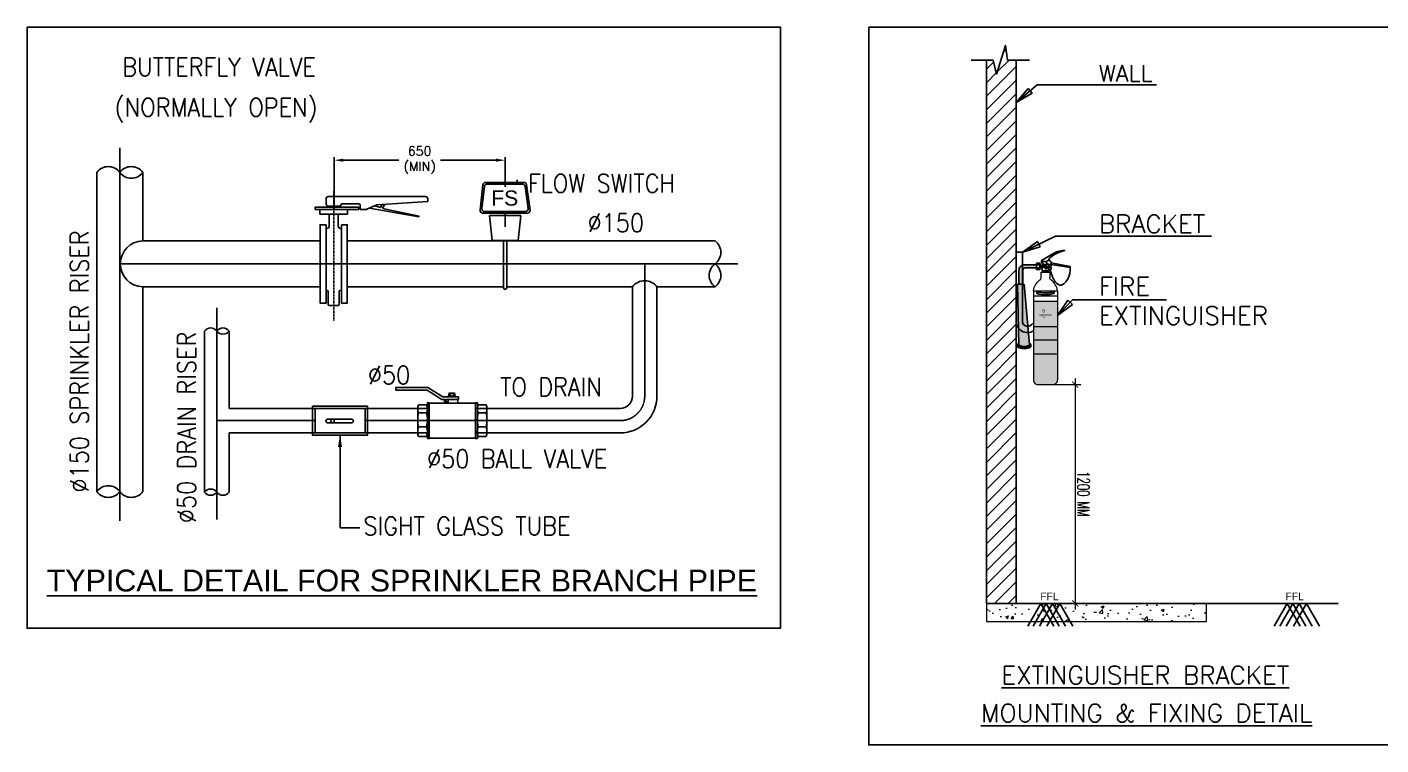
# Model space of a CAD drawing. Header units: millimetres. Extents: x 1706 to 249912, y -487248 to 27192.
# Drawn here: x 139212 to 161403, y -23114 to -11357 of the extents above; entities that cross this region are included whole.
import ezdxf

# ---------------------------------------------------------------- set-up
doc = ezdxf.new("R2010")
doc.units = ezdxf.units.MM
for name, pattern in [('CENTER2', [1.125, 0.75, -0.125, 0.125, -0.125]), ('CONTINULUS', [0]), ('DASHED2', [0.375, 0.25, -0.125]), ('HIDDEN', [0.375, 0.25, -0.125])]:
    doc.linetypes.add(name, pattern=pattern)
doc.layers.get('0').update_dxf_attribs({"color": 251})
doc.layers.get('Defpoints').update_dxf_attribs({"color": 251})
for name, color, linetype, lineweight in [('A-ANNO-DIM', 251, 'DASHED2', 18), ('MCD-FIRE-TEXT-1', 7, 'Continuous', 25), ('McD-HVAC-SA DUCT', 251, 'Continuous', 18)]:
    doc.layers.add(name, color=color, linetype=linetype, lineweight=lineweight)
for name, color, linetype in [('Center', 8, 'CENTER2'), ('CTC_TEXT', 7, 'Continuous'), ('fa detailing', 7, 'Continuous'), ('Firepro-dim', 7, 'Continuous'), ('FP-ALARM DIMENSION', 4, 'Continuous'), ('FP-DETECTION', 6, 'Continuous'), ('LEGEND', 1, 'Continuous'), ('M-VIEW', 6, 'Continuous'), ('McD-PHE-TEXT', 251, 'Continuous'), ('PHE-MULTI SENSOR DETECTOR (ABOVE', 3, 'Continuous'), ('tsi dia', 7, 'Continuous')]:
    doc.layers.add(name, color=color, linetype=linetype)
doc.styles.add('Arial', font='arial.ttf', dxfattribs={"height": 300})
doc.styles.add('DIM1', font='Romans.shx', dxfattribs={"width": 0.6})
doc.styles.add('Fire Text', font='romans.shx', dxfattribs={"width": 0.7, "height": 10})
doc.styles.add('FP-Text', font='arial.ttf', dxfattribs={"width": 0.9})
doc.styles.add('M-ELE DIM', font='isocp.shx')
doc.styles.add('romand', font='romand.shx')
doc.styles.add('RomanS', font='romans__.ttf', dxfattribs={"height": 300})
doc.styles.add('TXT', font='romans.shx', dxfattribs={"width": 0.8, "height": 150})
doc.dimstyles.new('1-100', dxfattribs={"dimscale": 100, "dimtxt": 2, "dimasz": 1, "dimexe": 1, "dimexo": 0, "dimgap": 0.25, "dimtad": 1, "dimdec": 0, "dimzin": 0, "dimdsep": 46, "dimtxsty": 'DIM1', "dimblk": 'ARCHTICK', "dimcen": 0, "dimdle": 1, "dimclrd": 8, "dimclre": 8, "dimclrt": 256, "dimadec": 0, "dimazin": 0, "dimtfac": 0.5, "dimtdec": 0, "dimtix": 1, "dimtofl": 0, "dimtmove": 1, "dimatfit": 3, "dimfxl": 1, "dimtolj": 1, "dimtzin": 0, "dimlwd": -1, "dimlwe": -1, "dimarcsym": 0})
doc.dimstyles.new('DIM 200', dxfattribs={"dimtxt": 150, "dimasz": 150, "dimexe": 50, "dimexo": 75, "dimgap": 75, "dimtad": 1, "dimdec": 0, "dimrnd": 5, "dimdsep": 46, "dimtxsty": 'romand', "dimcen": 0, "dimclrd": 7, "dimclre": 7, "dimclrt": 7, "dimadec": 0, "dimazin": 0, "dimtfac": 1, "dimtdec": 0, "dimtmove": 2, "dimatfit": 3, "dimfxl": 1, "dimtolj": 1, "dimtzin": 0, "dimarcsym": 0})
doc.dimstyles.new('FIRE - DIMENTION', dxfattribs={"dimscale": 150, "dimtxt": 300, "dimasz": 2, "dimexe": 0, "dimexo": 1, "dimgap": 0, "dimtad": 1, "dimdec": 0, "dimrnd": 5, "dimzin": 3, "dimdsep": 46, "dimtxsty": 'RomanS', "dimblk": 'CLOSEDBLANK', "dimcen": 0, "dimdle": 60, "dimclrd": 135, "dimclre": 135, "dimclrt": 7, "dimadec": 0, "dimazin": 0, "dimtfac": 0.0125, "dimtdec": 0, "dimtix": 1, "dimtmove": 2, "dimatfit": 3, "dimldrblk": 'CLOSEDBLANK', "dimfxl": 1, "dimtolj": 1, "dimtzin": 3, "dimlwd": -1, "dimarcsym": 1})
doc.dimstyles.new('McD-ELE-100', dxfattribs={"dimscale": 100, "dimtxt": 2.5, "dimasz": 2, "dimexe": 1, "dimexo": 1, "dimgap": 2.5, "dimtad": 0, "dimtih": 1, "dimtoh": 1, "dimdec": 0, "dimrnd": 5, "dimzin": 0, "dimdsep": 46, "dimtxsty": 'M-ELE DIM', "dimcen": 1, "dimclre": 9, "dimclrt": 256, "dimadec": 0, "dimazin": 0, "dimtfac": 1, "dimtdec": 0, "dimtofl": 0, "dimtmove": 0, "dimatfit": 3, "dimfxl": 1, "dimtolj": 1, "dimtzin": 0, "dimarcsym": 0})

# ---------------------------------------------------------------- blocks, each defined once
blk = doc.blocks.new('_ArchTick')
at = {"color": 0, "linetype": 'ByBlock', "const_width": 0.15}
blk.add_lwpolyline([(-0.5, -0.5), (0.5, 0.5)], dxfattribs=at)
blk = doc.blocks.new('*D82')
at = {"layer": 'Defpoints', "color": 0, "transparency": 16777216}
for p in [(155809, -17213), (155805, -20797), (156393, -20797)]:
    blk.add_point(p, dxfattribs=at)
at = {"layer": 'McD-HVAC-SA DUCT', "color": 8, "linetype": 'HIDDEN', "transparency": 16777216}
for p, q in [((155809, -17213), (156492, -17213)), ((155805, -20797), (156493, -20797))]:
    blk.add_line(p, q, dxfattribs=at)
at = {"layer": 'McD-HVAC-SA DUCT', "color": 8, "transparency": 16777216}
blk.add_line((156392, -17113), (156393, -20897), dxfattribs=at)
at = {"layer": 'McD-HVAC-SA DUCT', "color": 8, "transparency": 16777216, "xscale": 100, "yscale": 100, "zscale": 100}
for p, rotation in [((156392, -17213), 90.0013328473837), ((156393, -20797), 270.0013328473837)]:
    blk.add_blockref('_ArchTick', p, dxfattribs=dict(at, rotation=rotation))
at = {"layer": 'McD-HVAC-SA DUCT', "transparency": 16777216, "insert": (156527, -19005), "char_height": 200, "attachment_point": 5, "rotation": 270.0013, "style": 'DIM1'}
blk.add_mtext('\\A1;1200 MM', dxfattribs=at)
blk = doc.blocks.new('_ClosedBlank')
at = {"color": 0, "linetype": 'ByBlock', "lineweight": -2}
for p, q in [((-1, 0.167), (0, 0)), ((-1, 0.167), (-1, -0.167)), ((0, 0), (-1, -0.167))]:
    blk.add_line(p, q, dxfattribs=at)
blk = doc.blocks.new('*D98')
at = {"layer": 'Defpoints', "color": 0, "transparency": 16777216}
for p in [(147048, -13537), (147048, -14046), (144245, -14437)]:
    blk.add_point(p, dxfattribs=at)
at = {"layer": 'Firepro-dim', "color": 7, "lineweight": -2, "transparency": 16777216}
for p, q in [((144245, -14362), (144245, -13487)), ((147048, -13971), (147048, -13487)), ((144395, -13537), (145304, -13537)), ((146898, -13537), (145989, -13537))]:
    blk.add_line(p, q, dxfattribs=at)
at = {"layer": 'Firepro-dim', "color": 7, "transparency": 16777216}
for points in [[(144395, -13512), (144395, -13562), (144245, -13537)], [(146898, -13562), (146898, -13512), (147048, -13537)]]:
    blk.add_solid(points, dxfattribs=at)
at = {"layer": 'Firepro-dim', "color": 7, "transparency": 16777216, "insert": (145646, -13537), "char_height": 150, "attachment_point": 5, "style": 'romand'}
blk.add_mtext('\\A1;{\\C5;650\\P(MIN)}', dxfattribs=at)
blk = doc.blocks.new('A$C00FE572E')
at = {"color": 1, "linetype": 'Continuous', "lineweight": -3}
for p, q in [((-693, 449), (-693, 496)), ((-679, 500), (-598, 500)), ((-666, 449), (-666, 496)), ((-611, 449), (-611, 496)), ((-584, 449), (-584, 496)), ((-1101, 285), (-1244, 285)), ((-679, 445), (-598, 445)), ((-159, 285), (-16, 285)), ((-1260, -166), (-1260, 198)), ((-1101, 142), (-1244, 142)), ((-1085, -166), (-1085, 198)), ((-175, -166), (-175, 198)), ((-159, 142), (-16, 142)), ((0, -166), (0, 198)), ((-1101, -111), (-1244, -111)), ((-159, -111), (-16, -111)), ((-1101, -288), (-1244, -288)), ((-159, -288), (-16, -288))]:
    blk.add_line(p, q, dxfattribs=at)
at = {"color": 1, "lineweight": -3}
for points in [[(-517, 387), (-517, 432), (-806, 432), (-1077, 600), (-1660, 600), (-1660, 555), (-1090, 555), (-819, 387), (-770, 387), (-770, 344), (-706, 344), (-706, 344), (-706, 387), (-517, 387)], [(-747, 344), (-747, 315), (-530, 315), (-530, 387), (-665, 387)]]:
    blk.add_lwpolyline(points, dxfattribs=at)
for points in [[(-1085, -327), (-1049, -327), (-1049, 324), (-1085, 324)], [(-1049, -318), (-211, -318), (-211, 315), (-1049, 315)], [(-175, -327), (-211, -327), (-211, 324), (-175, 324)]]:
    blk.add_lwpolyline(points, close=True, dxfattribs=at)
at = {"color": 1, "linetype": 'Continuous', "lineweight": -3}
blk.add_lwpolyline([(-704, 431), (-573, 431), (-573, 445), (-704, 445)], close=True, dxfattribs=at)
for centre, radius, start, end in [((-679, 475), 25.1, 57.1328, 122.8672), ((-639, 406), 94.5, 73.2213, 106.7787), ((-598, 475), 25.1, 57.1328, 122.8672), ((-1097, 214), 163, 154.1703, 205.8297), ((-1248, 214), 163, 334.1703, 25.8297), ((-679, 470), 25.1, 237.1328, 302.8672), ((-639, 540), 94.5, 253.2213, 286.7787), ((-598, 470), 25.1, 237.1328, 302.8672), ((-12, 214), 163, 154.1703, 205.8297), ((-163, 214), 163, 334.1703, 25.8297), ((-761, 16), 499, 165.2978, 194.7022), ((-1583, 16), 499, 345.2978, 14.7022), ((323, 16), 499, 165.2978, 194.7022), ((-499, 16), 499, 345.2978, 14.7022), ((-1011, -199), 249, 159.1168, 200.8832), ((-1333, -199), 249, 339.1168, 20.8832), ((73, -199), 249, 159.1168, 200.8832), ((-249, -199), 249, 339.1168, 20.8832)]:
    blk.add_arc(centre, radius, start, end, dxfattribs=at)
at = {"layer": 'Center', "color": 1, "lineweight": -3}
blk.add_lwpolyline([(-665, 387), (-747, 387), (-747, 346)], dxfattribs=at)

msp = doc.modelspace()

# ---------------------------------------------------------------- hatches: boundary and pattern name
at = {"layer": 'A-ANNO-DIM', "linetype": 'CONTINULUS'}
h = msp.add_hatch(color=10, dxfattribs=at)
h.dxf.hatch_style = 1
h.paths.add_polyline_path([(156100.213, -16259.167), (156100.203, -15847.795), (155708.179, -15847.804), (155708.189, -16259.176)])
h.paths.add_polyline_path([(155835.7, -16061.025), (155968.021, -16061.022), (155968.018, -15955.786), (155835.698, -15955.789)], flags=24)
h = msp.add_hatch(color=10, dxfattribs=at)
h.dxf.hatch_style = 1
h.paths.add_polyline_path([(155708.189, -16259.176), (155708.194, -16477.674), (156100.218, -16477.665), (156100.213, -16259.167)])
h = msp.add_hatch(color=10, dxfattribs=at)
h.dxf.hatch_style = 1
h.paths.add_polyline_path([(156100.223, -16708.712), (156100.218, -16477.665), (155708.194, -16477.674), (155708.199, -16708.721)])
h = msp.add_hatch(color=10, dxfattribs=at)
h.dxf.hatch_style = 1
h.paths.add_polyline_path([(156100.223, -16708.712), (155708.199, -16708.721), (155708.209, -17121.98, 0.334961051), (155762.879, -17213.432), (156045.567, -17213.425, 0.334961051), (156100.233, -17121.971)])
at = {"layer": 'fa detailing'}
h = msp.add_hatch(dxfattribs=at)
h.set_pattern_fill('ANSI31', color=8, scale=1256.310815, angle=0.0013328, style=0)
h.set_pattern_definition([(45.001333, (745040.37, 1709642.45), (-111.04582, 111.040654), [])])
h.paths.add_polyline_path([(155423.057, -11896.224), (155283.978, -11896.227), (155247.121, -11655.456), (155102.36, -12126.266), (155049.71, -11896.232), (154936.389, -11896.235), (154936.596, -20796.714), (155423.264, -20796.703)])
h = msp.add_hatch(color=9, dxfattribs=at)
h.paths.add_polyline_path([(155525.532, -15255.298, 0.3197413), (155470.281, -15340.921), (155470.286, -15565.343), (155525.54, -15565.342)])
h.paths.add_polyline_path([(155757.372, -15249.068), (155558.423, -15249.073, 0.096173131), (155525.532, -15255.298), (155525.54, -15565.342), (155533.213, -15565.341), (155533.208, -15340.919, -0.414213562), (155571.897, -15302.229), (155757.373, -15302.225)])
h = msp.add_hatch(color=9, dxfattribs=at)
h.paths.add_polyline_path([(155525.54, -15565.342), (155470.286, -15565.343), (155458.731, -15565.343, 0.419240871), (155448.683, -15575.566), (155460.836, -16283.844, 0.255799595), (155626.433, -16359.491), (155617.122, -16259.068, -0.429053343), (155525.554, -16172.006)])
h.paths.add_polyline_path([(155553.648, -15574.464, 0.387393699), (155543.64, -15565.341), (155525.54, -15565.342), (155525.554, -16172.006, 0.429053343), (155617.122, -16259.068)], flags=17)
h.paths.add_polyline_path([(155626.433, -16359.491, -0.255799595), (155460.836, -16283.844), (155465.631, -16563.336, 0.28131599), (155645.333, -16563.331)])
h = msp.add_hatch(color=9, dxfattribs=at)
h.dxf.hatch_style = 1
h.paths.add_polyline_path([(156044.71, -15685.459, -0.167799351), (155763.665, -15686.239), (155763.666, -15719.746, 0.152652714), (156044.711, -15719.04)])
h = msp.add_hatch(color=9, dxfattribs=at)
h.paths.add_polyline_path([(155664.579, -16594.83), (155664.577, -16549.68, -0.356822478), (155446.386, -16549.685), (155446.387, -16594.835, 0.28131599)])
h.paths.add_polyline_path([(155465.323, -16545.351, 0.110170568), (155446.386, -16549.685, 0.034268991), (155465.631, -16563.336)])
h.paths.add_polyline_path([(155664.577, -16549.68, 0.121371819), (155643.668, -16545.379), (155645.333, -16563.331, 0.034268991)])
at = {"layer": 'LEGEND', "lineweight": 5}
h = msp.add_hatch(dxfattribs=at)
h.set_pattern_fill('AR-CONC', color=8, scale=68.659367, angle=0.0013326, style=0)
h.set_pattern_definition([(50.00133, (268334.7, -58364.26), (492.4673, -43.0738), [51.4945, -566.4398]), (355.00133, (268334.7, -58364.26), (-95.2778, 516.4481), [41.1956, -453.1518]), (100.45273, (268375.75, -58367.85), (397.1899, 473.374), [43.7636, -481.3997]), (46.18553, (268334.7, -58226.94), (732.7636, -113.6273), [77.242, -849.6597]), (96.6369, (268395.8, -58236.4), (641.718, 668.838), [65.6454, -722.0995]), (351.1855, (268334.7, -58226.9), (641.7174, 668.8386), [61.7934, -679.7277]), (21.00133, (268403.37, -58261.27), (409.839, -276.426), [51.4945, -566.4398]), (326.00133, (268403.37, -58261.27), (167.0472, 497.8873), [41.1956, -453.1518]), (71.45273, (268437.53, -58284.3), (576.8864, 221.4608), [43.7636, -481.3997]), (37.50133, (268334.72, -58364.26), (8.34356, 228.563), [0, -447.6591, 0, -460.01776, 0, -454.8683]), (7.50133, (268334.72, -58364.26), (180.6156, 270.8048), [0, -262.2788, 0, -437.36017, 0, -173.3649]), (327.50133, (268181.6, -58364.26), (366.51947, -15.4775), [0, -171.6484, 0, -535.54306, 0, -710.62445]), (317.50133, (268112.95, -58364.26), (400.4103, 68.7408), [0, -223.1429, 0, -355.6555, 0, -504.6463])])
h.paths.add_polyline_path([(158546.046, -20796.63), (154936.596, -20796.714), (154936.603, -21092.233), (158546.053, -21092.149)])

# ---------------------------------------------------------------- linework, layer by layer
at = {"color": 3}
for p, q in [((140354.881, -18964.718), (140354.881, -13737.445)), ((141108.548, -14857.962), (141108.548, -13737.445)), ((141108.548, -14857.962), (144015.854, -14857.962)), ((144460.856, -14857.962), (150488.159, -14857.962)), ((141108.548, -15611.629), (144015.854, -15611.629)), ((141108.548, -18964.718), (141108.548, -15611.629)), ((144460.856, -15611.629), (147021.523, -15611.629)), ((147075.043, -15611.629), (149134.768, -15611.629)), ((149536.714, -15611.629), (150488.159, -15611.629))]:
    msp.add_line(p, q, dxfattribs=at)
at = {"color": 3, "ltscale": 0.5}
for p, q in [((144112.271, -14251.754), (144112.271, -14171.246)), ((144149.355, -14134.163), (145742.467, -14134.163)), ((145779.55, -14171.246), (145779.55, -14214.67)), ((143931.555, -14307.379), (144649.981, -14307.379)), ((143931.555, -14307.379), (143931.555, -14344.462)), ((143931.555, -14344.462), (144649.981, -14344.462)), ((144012.204, -14418.629), (144012.204, -14344.462)), ((144012.204, -14418.629), (144464.506, -14418.629)), ((144149.355, -14288.837), (144327.355, -14288.837)), ((144164.797, -14418.629), (144164.797, -14616.628)), ((144311.913, -14418.629), (144311.913, -14616.628)), ((144364.439, -14251.754), (144652.19, -14251.754)), ((144464.506, -14418.629), (144464.506, -14344.462)), ((144649.981, -14307.379), (144649.981, -14344.462)), ((144670.732, -14270.295), (144670.732, -14342.747)), ((144670.732, -14342.747), (144775.463, -14342.747)), ((144782.841, -14341.215), (144946.159, -14270.381)), ((144825.057, -14322.905), (145635.761, -14465.243)), ((144912.46, -14284.996), (145004.207, -14313.364)), ((144952.678, -14268.869), (145779.55, -14214.67)), ((145004.207, -14313.364), (145033.311, -14265.133)), ((145038.046, -14323.828), (145074.588, -14263.22)), ((145038.046, -14323.828), (145065.998, -14332.471)), ((145065.998, -14332.471), (145636.155, -14454.76)), ((145636.155, -14454.76), (145635.761, -14465.243)), ((144112.271, -14653.711), (144127.713, -14653.711)), ((144364.439, -14653.711), (144348.997, -14653.711)), ((144130.813, -15668.672), (144112.271, -15668.672)), ((144149.355, -15687.214), (144149.355, -15900.576)), ((144327.355, -15687.214), (144327.355, -15900.576)), ((144345.897, -15668.672), (144364.439, -15668.672)), ((144308.814, -15919.117), (144167.896, -15919.117))]:
    msp.add_line(p, q, dxfattribs=at)
at = {"color": 6}
for p, q in [((146791.687, -14442.576), (146834.377, -14852.3)), ((146791.687, -14442.576), (147303.964, -14442.576)), ((147303.964, -14442.576), (147261.274, -14852.3)), ((146834.377, -14852.3), (147261.274, -14852.3)), ((147021.523, -14852.121), (147021.523, -15629.811)), ((147075.043, -14852.121), (147075.043, -15629.811))]:
    msp.add_line(p, q, dxfattribs=at)
at = {"color": 5}
for p, q in [((149134.768, -15611.629), (149134.768, -17400.741)), ((149536.714, -15611.629), (149536.714, -17425.106)), ((142522.938, -17601.714), (143931.532, -17601.714)), ((144751.852, -17601.714), (145805.562, -17601.714)), ((146559.656, -17601.714), (148933.795, -17601.714)), ((142522.938, -18003.66), (143931.532, -18003.66)), ((144751.07, -18003.66), (145805.562, -18003.66)), ((146559.656, -18003.66), (148946.627, -18003.66))]:
    msp.add_line(p, q, dxfattribs=at)
at = {"color": 7, "elevation": 0}
msp.add_lwpolyline([(139212.047, -11356.864), (151559.239, -11356.864), (151559.239, -21204.557), (139212.047, -21204.557)], close=True, dxfattribs=at)
at = {"color": 6}
for points in [[(146727.464, -13901.452), (147355.419, -13901.452, -0.374755473), (147399.822, -13940.169), (147456.746, -14354.383, -0.454804174), (147412.343, -14405.305), (146681.925, -14405.305, -0.446661903), (146637.374, -14355.587), (146682.913, -13941.373, -0.382493032)], [(146751.562, -13928.344), (147331.971, -13928.344, -0.374755473), (147376.373, -13967.061), (147425.906, -14327.491, -0.454804174), (147381.503, -14378.413), (146711.935, -14378.413, -0.446661903), (146667.384, -14328.695), (146707.01, -13968.265, -0.382493032)]]:
    msp.add_lwpolyline(points, format="xyb", close=True, dxfattribs=at)
at = {"color": 1, "const_width": 26.892}
msp.add_lwpolyline([(147247.58, -13901.452), (147247.58, -13855.006)], dxfattribs=at)
at = {"color": 6, "const_width": 26.892}
msp.add_lwpolyline([(147047.826, -14405.305), (147047.826, -14629.804)], dxfattribs=at)
at = {"color": 3, "ltscale": 0.5}
for points in [[(144112.271, -14593.12), (144112.271, -15876.471), (144015.854, -15876.471), (144015.854, -14593.12), (144112.271, -14593.12)], [(144364.439, -14593.12), (144364.439, -15876.471), (144460.856, -15876.471), (144460.856, -14593.12), (144364.439, -14593.12)]]:
    msp.add_lwpolyline(points, dxfattribs=at)
at = {"color": 5}
for points in [[(142120.993, -16335.889), (142120.993, -18327.809)], [(142522.938, -16335.889), (142522.938, -17601.714)], [(142522.938, -18003.66), (142522.938, -18327.809)], [(142120.993, -18327.809), (142120.993, -18974.706)], [(142522.938, -18327.809), (142522.938, -18974.706)]]:
    msp.add_lwpolyline(points, dxfattribs=at)
at = {"color": 3}
for centre, radius, start, end in [((140543.298, -13875.096), 233.342, 36.1505001, 143.8494999), ((140920.131, -13875.096), 233.342, 36.1505001, 143.8494999), ((140920.131, -13599.795), 233.342, 216.1505001, 323.8494999), ((141116.441, -15234.796), 376.916, 91.1998517, 268.8001483), ((150350.508, -15046.379), 233.342, 306.1505002, 53.8494998), ((150625.809, -15423.213), 233.342, 126.1505002, 233.8494998), ((150350.508, -15423.213), 233.342, 306.1505002, 53.8494998), ((140543.298, -19102.368), 233.342, 36.1505001, 143.8494999), ((140543.298, -18827.067), 233.342, 216.1505001, 323.8494999), ((140920.131, -18827.067), 233.342, 216.1505001, 323.8494999)]:
    msp.add_arc(centre, radius, start, end, dxfattribs=at)
at = {"color": 3, "ltscale": 0.5}
for centre, radius, start, end in [((144149.355, -14171.246), 37.083, 90, 180), ((144149.355, -14251.754), 37.083, 180, 270), ((144327.355, -14251.754), 37.083, 270, 0), ((144652.19, -14270.295), 18.542, 0, 90), ((144775.463, -14324.205), 18.542, 270, 293.4475709), ((144953.537, -14287.391), 18.542, 92.6533748, 113.4475709), ((144127.713, -14616.628), 37.083, 270, 0), ((144348.997, -14616.628), 37.083, 180, 270), ((144130.813, -15687.214), 18.542, 0, 90), ((144345.897, -15687.214), 18.542, 90, 180), ((144167.896, -15900.576), 18.542, 180, 270), ((144308.814, -15900.576), 18.542, 270, 0)]:
    msp.add_arc(centre, radius, start, end, dxfattribs=at)
at = {"color": 3, "ltscale": 0.2}
msp.add_arc((145742.467, -14171.246), 37.083, 0, 90, dxfattribs=at)
at = {"color": 5}
for centre, radius, start, end in [((149335.741, -15761.808), 250.886, 36.769167, 143.230833), ((142221.479, -16409.301), 124.446, 36.1505001, 143.8494999), ((142422.452, -16409.301), 124.446, 36.1505001, 143.8494999), ((142422.452, -16262.477), 124.446, 216.1505001, 323.8494999), ((148933.795, -17400.741), 200.973, 270, 0), ((148933.795, -17400.741), 602.919, 270, 0), ((142221.479, -19048.117), 124.446, 36.1505001, 143.8494999), ((142221.479, -18901.294), 124.446, 216.1505001, 323.8494999), ((142422.452, -18901.294), 124.446, 216.1505001, 323.8494999)]:
    msp.add_arc(centre, radius, start, end, dxfattribs=at)
msp.add_arc((147048.283, -15625.362), 27.127, 189.4404785, 350.5595215)
at = {"layer": 'A-ANNO-DIM', "color": 10, "linetype": 'CONTINULUS', "elevation": 217322.875}
for points in [[(155708.175, -15676.141, -0.210532813), (155814.454, -15498.188, 0.199177556), (155834.384, -15466.411, -11.949011864)], [(156100.199, -15676.132, 0.210532813), (155993.912, -15498.184, -0.199177556), (155973.98, -15466.407, 11.949011864)], [(155708.209, -17121.98, 0.334961051), (155762.879, -17213.432, 0.195217582)], [(156100.233, -17121.971, -0.334961051), (156045.567, -17213.425, -0.195217582)]]:
    msp.add_lwpolyline(points, format="xyb", dxfattribs=at)
for points in [[(155834.384, -15466.411), (155834.382, -15369.55), (155973.978, -15369.547), (155973.98, -15466.407)], [(155708.175, -15676.141), (156100.199, -15676.132)], [(155708.175, -15676.141), (155708.209, -17121.98)], [(156100.199, -15676.132), (156100.233, -17121.971)], [(155708.177, -15758.438), (156100.201, -15758.429)], [(155708.179, -15847.804), (156100.203, -15847.795)], [(155708.189, -16259.176), (156100.213, -16259.167)], [(155708.194, -16477.674), (156100.218, -16477.665)], [(155708.199, -16708.721), (156100.223, -16708.712)], [(155762.879, -17213.432), (156045.567, -17213.425)]]:
    msp.add_lwpolyline(points, dxfattribs=at)
at = {"layer": 'Center', "linetype": 'CENTER2', "ltscale": 0.04}
for p, q in [((144238.355, -16172.134), (144238.355, -14043.768)), ((144667.993, -15234.796), (143774.275, -15234.796))]:
    msp.add_line(p, q, dxfattribs=at)
at = {"layer": 'CTC_TEXT', "linetype": 'CENTER2', "ltscale": 10}
for p, q in [((140731.715, -19446.663), (140731.715, -13335.729)), ((140731.715, -15234.796), (150861.608, -15234.796)), ((149335.741, -15234.796), (149335.741, -17400.743)), ((142321.966, -17802.687), (143931.532, -17802.687)), ((144751.852, -17802.687), (148933.795, -17802.687))]:
    msp.add_line(p, q, dxfattribs=at)
for points in [[(142321.966, -15952.527), (142321.966, -19424.026)], [(144134.377, -17779.754), (144536.143, -17779.754)], [(144536.143, -17836.41), (144134.377, -17836.41)]]:
    msp.add_lwpolyline(points, dxfattribs=at)
for points in [[(144134.377, -17779.754, 0.848028052), (144134.377, -17836.41, -0.524143231)], [(144536.143, -17779.754, -0.848028052), (144536.143, -17836.41, 0.524143231)]]:
    msp.add_lwpolyline(points, format="xyb", dxfattribs=at)
msp.add_circle((144219.658, -17808.082), 28.328, dxfattribs=at)
msp.add_arc((148933.795, -17400.741), 401.946, 270, 0, dxfattribs=at)
at = {"layer": 'fa detailing', "color": 8}
msp.add_line((155283.978, -11896.227, 217322.875), (155644.348, -11896.219, 217322.875), dxfattribs=at)
at = {"layer": 'fa detailing', "color": 8, "elevation": 217322.875}
for points in [[(155049.71, -11896.232), (155102.36, -12126.266), (155247.121, -11655.456), (155283.978, -11896.227)], [(154687.94, -11896.241), (155049.71, -11896.232)], [(154936.389, -11896.235), (154936.596, -20796.714)], [(155423.057, -11896.224), (155423.264, -20796.703)]]:
    msp.add_lwpolyline(points, dxfattribs=at)
at = {"layer": 'fa detailing', "color": 7, "elevation": 217322.875}
for points in [[(155423.13, -15041.042), (155525.528, -15041.04), (155525.554, -16172.006, 0.781850074), (155689.758, -16212.82, -0.601814844)], [(155841.911, -15195.133), (155841.911, -15180.06), (156000.03, -15086.916, -0.134628434), (156214.936, -15011.542, -0.613951495), (156212.178, -15021.29, 0.129229188), (155988.769, -15126.562, 0.101562756), (155961.241, -15161.238, 0.171629796), (155959.156, -15177.362, 5.826494133)], [(155423.132, -15141.85), (155423.156, -16170.419, 0.578716414), (155708.19, -16334.197, 0.578716414)], [(155841.911, -15195.133), (155841.912, -15215.698, 0.238668861), (155863.559, -15224.279), (155863.56, -15244.507)], [(155893.634, -15303.476, 0.384447807), (155929.878, -15316.931, 0.847541037), (155922.467, -15282.818, 0.951932408)], [(155958.663, -15291.176, -0.50833747), (155950.588, -15270.898, 0.394405189), (155959.421, -15244.503, -0.2120235), (155936.594, -15234.618, -0.976852271), (155972.351, -15182.207, -0.370009974), (155996.347, -15210.415, 0.001941613), (155996.347, -15244.33, 0.001941613)], [(155949.471, -15283.09), (155978.686, -15283.089, 0.235232537), (156008.16, -15246.144, -9.428125961)], [(155978.686, -15283.089, -0.879847721), (155981.891, -15328.331, 0.019193688), (156011.838, -15428.101, 0.052638251), (156051.309, -15513.007, 0.162065927), (156130.135, -15580.639, 0.152020192), (156159.354, -15583.16, 0.119083776), (156206.006, -15560.467, 0.077843788), (156262.537, -15496.741, 0.053264091), (156289.904, -15442.033, 0.062066219), (156306.154, -15373.69, 0.023702097), (156311.189, -15292.673, 8.853023176)], [(155763.665, -15686.239, 0.167799351), (156044.71, -15685.459, -1.473387592)]]:
    msp.add_lwpolyline(points, format="xyb", dxfattribs=at)
at = {"layer": 'fa detailing', "color": 9, "elevation": 217322.875}
for points in [[(155470.286, -15565.343), (155470.281, -15340.921, -0.429109781), (155558.423, -15249.073, -0.289907812)], [(155533.213, -15565.341), (155533.208, -15340.919, -0.414213562), (155571.897, -15302.229), (155809.603, -15302.223)], [(155470.286, -15565.343), (155458.731, -15565.343, 0.419240871), (155448.683, -15575.566), (155465.631, -16563.336)], [(155470.286, -15565.343), (155543.64, -15565.341, -0.387393699), (155553.648, -15574.464), (155645.333, -16563.331)], [(155763.666, -15719.746, 0.152652714), (156044.711, -15719.04)], [(155446.386, -16549.685, -0.110170568), (155465.323, -16545.351, -0.002751939)], [(155446.386, -16549.685, 0.356822478), (155664.577, -16549.68, 3.554721512)], [(155446.387, -16594.835, 0.28131599), (155664.579, -16594.83, 0.28131599)], [(155664.577, -16549.68, 0.121371819), (155643.668, -16545.379, 0.002751939)]]:
    msp.add_lwpolyline(points, format="xyb", dxfattribs=at)
for points in [[(155809.601, -15249.067), (155558.423, -15249.073)], [(156044.71, -15685.459), (156044.711, -15719.04)], [(155446.387, -16594.835), (155446.386, -16549.685)], [(155664.579, -16594.83), (155664.577, -16549.68)]]:
    msp.add_lwpolyline(points, dxfattribs=at)
at = {"layer": 'fa detailing', "color": 7, "elevation": 188069.402}
msp.add_lwpolyline([(155757.371, -15223.457), (155809.601, -15223.455), (155809.603, -15327.835), (155757.373, -15327.836)], close=True, dxfattribs=at)
at = {"layer": 'fa detailing', "color": 7, "elevation": 217322.875}
for points in [[(155757.371, -15240.122), (155809.601, -15240.12)], [(155757.373, -15311.171), (155809.603, -15311.17)], [(155809.601, -15249.067), (155832.552, -15249.066)], [(155809.603, -15302.223), (155832.554, -15302.223)], [(155832.552, -15249.066), (155832.554, -15302.223)], [(155832.553, -15260.11), (155863.56, -15260.109)], [(155832.553, -15291.179), (155863.561, -15291.179)], [(155841.911, -15195.133), (155926.464, -15195.132)], [(155849.695, -15347.861), (155849.694, -15291.179)], [(155959.14, -15244.504), (155863.56, -15244.507)], [(155863.56, -15244.507), (155863.561, -15291.179)], [(155863.561, -15291.179), (155863.56, -15260.109)], [(155958.664, -15347.859), (155958.663, -15291.176)], [(155996.347, -15244.33), (155959.341, -15244.331)], [(155996.329, -15215.96), (156311.188, -15279.31), (156311.189, -15292.673), (155996.347, -15244.33)], [(155855.57, -15347.861), (155849.695, -15347.861)], [(155855.57, -15347.861), (155952.789, -15347.859)], [(155855.57, -15369.55), (155855.57, -15347.861)], [(155952.79, -15369.547), (155952.789, -15347.859)], [(155952.789, -15347.859), (155958.664, -15347.859)], [(155763.665, -15686.239), (155763.666, -15719.746)], [(155689.758, -16212.82), (155708.188, -16222.586)], [(154936.596, -20796.714), (160704.651, -20796.58)], [(156040.421, -21166.87), (155826.688, -20796.693), (155612.973, -21166.88)], [(156131.69, -21166.867), (155917.957, -20796.691), (155704.242, -21166.877)], [(156235.405, -21166.865), (156021.672, -20796.689), (155807.956, -21166.875)], [(156355.713, -21166.862), (156141.981, -20796.686), (155928.265, -21166.872)], [(160080.9, -21166.776), (159867.167, -20796.599), (159653.451, -21166.786)], [(160172.168, -21166.773), (159958.436, -20796.597), (159744.72, -21166.783)], [(160275.883, -21166.771), (160062.15, -20796.595), (159848.434, -21166.781)], [(160396.192, -21166.768), (160182.459, -20796.592), (159968.743, -21166.778)]]:
    msp.add_lwpolyline(points, dxfattribs=at)
at = {"layer": 'fa detailing', "color": 7, "const_width": 10.05, "elevation": 217322.875}
msp.add_lwpolyline([(155801.45, -16074.397), (156005.633, -16074.392)], dxfattribs=at)
at = {"layer": 'fa detailing', "color": 7}
for radius in [24.268, 13.097]:
    msp.add_circle((155898.402, -15279.681, 217322.875), radius, dxfattribs=at)
at = {"layer": 'LEGEND', "color": 8, "lineweight": 5, "elevation": 188069.402}
msp.add_lwpolyline([(158546.046, -20796.63), (154936.596, -20796.714), (154936.603, -21092.233), (158546.053, -21092.149)], close=True, dxfattribs=at)
at = {"layer": 'M-VIEW', "color": 8, "elevation": 188069.402}
msp.add_lwpolyline([(153006.792, -11356.864), (162441.23, -11356.645), (162441.504, -23114.134), (153007.065, -23114.354)], close=True, dxfattribs=at)
at = {"layer": 'PHE-MULTI SENSOR DETECTOR (ABOVE', "color": 3}
for points in [[(143893.106, -17563.288), (144789.496, -17563.288), (144789.496, -18042.086), (143893.106, -18042.086)], [(143931.532, -17601.714), (144751.07, -17601.714), (144751.07, -18003.66), (143931.532, -18003.66)]]:
    msp.add_lwpolyline(points, close=True, dxfattribs=at)

# ---------------------------------------------------------------- block references
at = {"xscale": 0.9005975134012506, "yscale": 0.9005975134012506, "zscale": 0.9005975134012506}
msp.add_blockref('A$C00FE572E', (146749.987, -17802.687, 0), dxfattribs=at)

# ---------------------------------------------------------------- texts
at = {"layer": 'fa detailing', "color": 7}
for p in [(155820.613, -20744.2, 217322.875), (159839.592, -20744.107, 217322.875)]:
    msp.add_text('FFL', height=125.6311, rotation=0.0013328, dxfattribs=at).set_placement(p)
at = {"layer": 'fa detailing', "color": 7, "insert": (155852.732, -15981.241, 217322.875), "char_height": 50.2524, "width": 110.47316, "attachment_point": 1, "rotation": 0.0013328}
msp.add_mtext('B  C', dxfattribs=at)
at = {"layer": 'FP-DETECTION', "color": 7, "style": 'RomanS', "width": 0.9}
for s, height, p in [('BUTTERFLY VALVE', 300.19917, (140772.986, -12159.952, 0)), ('(NORMALLY OPEN)', 300.19917, (140649.404, -12821.034, 0)), ('FLOW SWITCH', 300.19917, (147424.352, -14067.892)), ('%%C150', 300.1992, (148398.983, -14711.315)), ('%%C50', 300.1992, (144798.149, -17205.67)), ('TO DRAIN', 300.1992, (146966.072, -17400.533)), ('%%C50 BALL VALVE', 300.19917, (145768.3, -18577.703, 0)), ('SIGHT GLASS TUBE', 300.19917, (144725.428, -19679.175, 0))]:
    msp.add_text(s, height=height, dxfattribs=at).set_placement(p)
at = {"layer": 'FP-DETECTION', "color": 5, "style": 'FP-Text'}
msp.add_text('FS', height=248.9972, dxfattribs=at).set_placement((146818.27, -14281.253))
at = {"layer": 'FP-DETECTION', "color": 7, "style": 'RomanS', "width": 0.9}
for s, p in [('∅150 SPRINKLER RISER', (140220.668, -18981.501)), ('∅50 DRAIN RISER', (141976.324, -19482.785, 0))]:
    msp.add_text(s, height=300.19917, rotation=90, dxfattribs=at).set_placement(p)
at = {"layer": 'LEGEND', "color": 7, "lineweight": 5, "style": 'Fire Text'}
msp.add_text('WALL', height=269.8486, rotation=0.0013326, dxfattribs=at).set_placement((156780.43, -12248.797, 217322.875))
at = {"layer": 'McD-PHE-TEXT', "color": 7, "linetype": 'Continuous', "style": 'TXT'}
for s, height, p in [('BRACKET', 296.7397, (156780.487, -14728.214, 217322.875)), ('FIRE', 296.7397, (156780.511, -15751.529, 217322.875)), ('EXTINGUISHER ', 296.73972, (156780.522, -16231.189, 217322.875)), ('%%UEXTINGUISHER BRACKET', 296.73972, (155182.638, -22120.849)), ('%%UMOUNTING & FIXING DETAIL', 296.73972, (154846.989, -22741.318))]:
    msp.add_text(s, height=height, rotation=0.0013328, dxfattribs=at).set_placement(p)
at = {"layer": 'tsi dia', "lineweight": 25, "style": 'Arial'}
msp.add_text('%%UTYPICAL DETAIL FOR SPRINKLER BRANCH PIPE', height=357.14286, dxfattribs=at).set_placement((139533.81, -20600.918))

# ---------------------------------------------------------------- dimensions: what is measured, and where the dimension line sits
at = {"layer": 'Firepro-dim'}
dim = msp.add_linear_dim(base=(147047.826, -13537.034, 0), p1=(144244.926, -14437.038, 0), p2=(147047.826, -14046.219), text='{\\C5;650\\P(MIN)}', dimstyle='DIM 200', dxfattribs=at)
dim.commit()
dim.dimension.update_dxf_attribs({"geometry": '*D98', "text_midpoint": (145646.376, -13537.034, 0), "dimtype": 160})
at = {"layer": 'McD-HVAC-SA DUCT', "color": 7}
dim = msp.add_linear_dim(base=(156392.508, -20796.68, 217322.875), p1=(155809.374, -17213.431, 217322.875), p2=(155805.384, -20796.694, 217322.875), angle=90.0013328, text='1200 MM', dimstyle='1-100', dxfattribs=at)
dim.commit()
dim.dimension.update_dxf_attribs({"geometry": '*D82', "text_midpoint": (156401.982, -19005.049, 217322.875), "dimtype": 160})

# ---------------------------------------------------------------- leaders
at = {"layer": 'FP-ALARM DIMENSION'}
for points in [[(155423.073, -12590.554, 188069.402), (155767.006, -12304.701, 188069.402), (157722.143, -12304.655, 188069.402)], [(155525.528, -15041.04, 188069.402), (156068.6, -14779.999, 188069.402), (158624.981, -14779.939, 188069.402)], [(156100.209, -16079.383, 188069.402), (156347.08, -15825.689, 188069.402), (157889.058, -15825.654, 188069.402)]]:
    msp.add_leader(points, dimstyle='FIRE - DIMENTION', dxfattribs=at)
at = {"layer": 'MCD-FIRE-TEXT-1'}
msp.add_leader([(144341.692, -18033.078), (144341.692, -19557.575), (144663.73, -19557.575)], dimstyle='McD-ELE-100', dxfattribs=at)

doc.saveas('drawing.dxf')
